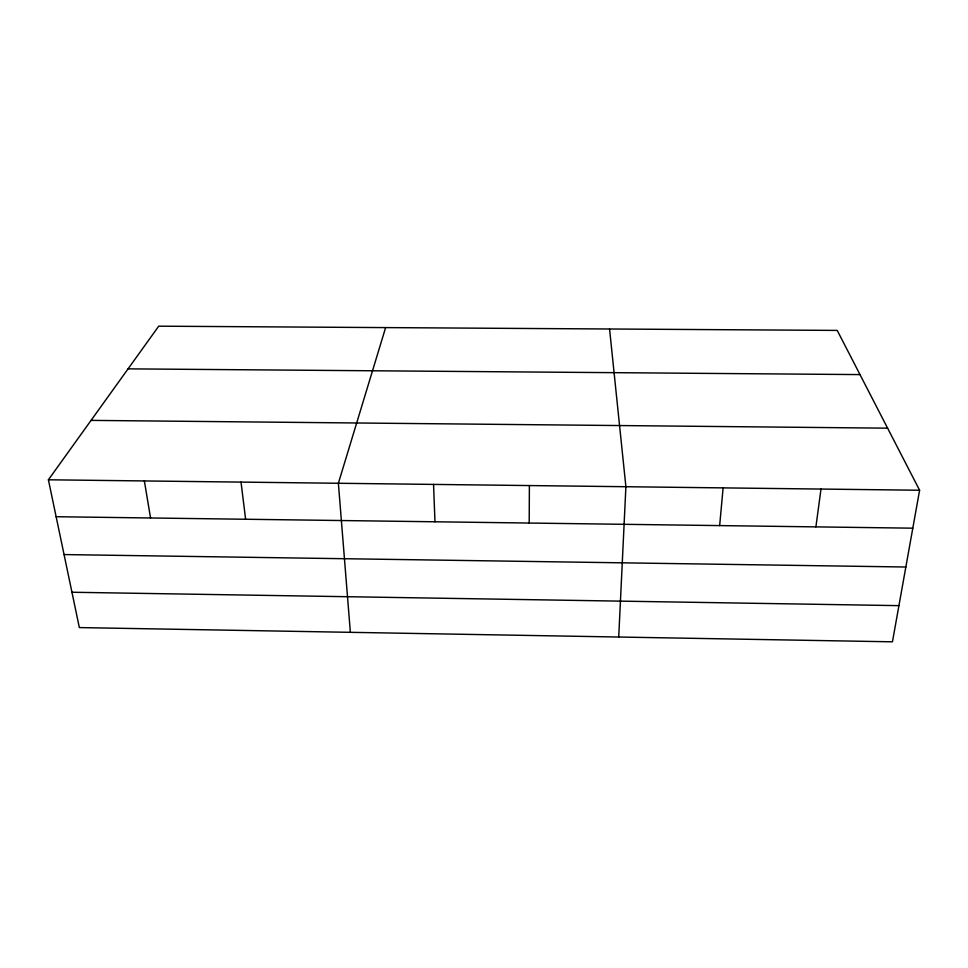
<?xml version="1.0" encoding="UTF-8"?>
<svg xmlns="http://www.w3.org/2000/svg" width="968" height="968" viewBox="0 0 968 968"><rect width="100%" height="100%" fill="white"/><g stroke="black" fill="none" stroke-linecap="round" stroke-linejoin="round"><path stroke-width="1.45" d="M529.206 523.047L529.387 485.561M618.721 637.029L625.897 486.722L609.562 328.999M719.66 525.588L723.108 487.884M815.903 526.882L820.997 489.058M919.6 490.244L892.448 641.82L79.352 627.579L48.4 479.789L158.716 326.18L837.223 330.415L919.6 490.244L48.4 479.789M385.627 327.595L338.376 483.262L350.368 632.322M128.066 368.856L859.995 374.592M91.065 420.39L887.608 428.171M56.132 516.718L912.812 528.177M64.057 554.567L905.854 567.018M71.947 592.247L898.933 605.641M144.365 480.939L150.548 517.977M241.02 482.1L245.618 519.247M433.543 484.411L434.971 521.776"/></g></svg>
